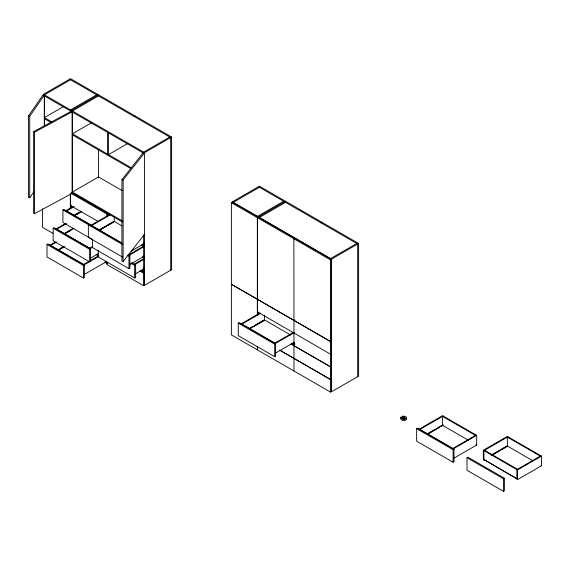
<?xml version="1.0" encoding="UTF-8"?>
<svg xmlns="http://www.w3.org/2000/svg" width="570" height="570" viewBox="0 0 570 570"><rect width="100%" height="100%" fill="white"/><g stroke="black" fill="none" stroke-linecap="round" stroke-linejoin="round"><path stroke-width="0.85" d="M404.736 417.532C405.291 420.176 403.995 416.121 402.377 416.926L402.42 416.278C407.721 417.575 402.641 419.634 400.974 417.112L401.016 417.646M402.997 418.8L403.033 418.152M403.09 418.843L403.125 418.195M403.296 418.9L403.232 418.223M403.41 418.929L403.446 418.273M403.524 418.943L403.56 418.295M403.638 418.95L403.674 418.302M403.752 418.957L403.788 418.309M403.866 418.95C404.85 417.646 403.724 419.242 403.93 418.366M403.98 418.943L404.016 418.295M404.087 418.929L404.13 418.28M404.194 418.907L404.23 418.259M404.294 418.879L404.33 418.23M404.386 418.843L404.508 418.152M404.515 418.01L404.472 417.311M404.543 418.758L404.622 417.418M404.771 418.487L404.814 417.71M402.064 417.846L402.449 417.767M33.751 191.947L29.733 197.769L28.5 197.484L28.5 115.966L43.049 94.862L44.282 95.14L44.282 126.155M29.733 197.769L29.733 116.252L44.282 95.14M400.974 417.112L400.952 417.147A2.886 1.546 3.3 0 0 403.567 419.249A2.886 1.546 3.3 0 0 406.538 417.525A2.886 1.546 3.3 0 0 402.484 416.257L402.42 416.278M121.923 179.65L143.298 152.568L144.509 152.888L123.134 179.963L123.134 261.488L121.923 261.167L121.923 179.65L123.134 179.963M123.134 261.488L144.509 234.405M402.37 417.846L402.035 417.767M70.53 79.772L44.424 94.848L44.424 126.006M63.619 106.554L44.424 117.634L52.098 122.073M96.636 94.848L70.53 109.917L70.53 111.699M98.517 94.848L71.471 110.459L71.471 112.24M98.517 95.931L72.411 111L72.411 193.8M91.606 122.714L72.411 133.793L131.378 167.844M134.128 116.494L135.069 115.945M127.687 143.54L108.492 154.627L108.492 132.917M169.739 137.049L143.633 152.126L143.633 153.209L72.411 112.09M144.573 152.667L171.62 137.049L171.62 269.695L144.573 285.314L144.573 152.667L43.484 94.299L70.53 78.689L171.62 137.049M92.54 239.571L62.928 222.478L62.928 209.938L63.869 209.389L91.962 225.613M65.999 210.587L72.753 206.689M65.871 211.385L74.129 206.618M74.62 214.954L79.123 212.354M74.129 215.538L81.631 211.206M74.129 215.902L77.883 213.736M79.38 212.867L80.883 212.004M76.587 214.527L81.082 211.926M53.16 228.235L89.604 249.282L89.604 261.822L53.16 240.775L53.16 228.235L54.1 227.694L90.544 248.734L90.544 261.281M55.475 229.254L65.237 223.625M56.102 229.617L66.612 223.554M64.852 233.194L73.102 228.428M64.36 233.778L74.114 228.143M64.36 234.135L71.115 230.237M47.018 244.445L47.958 243.903L84.403 264.943L84.403 277.483L83.462 278.025L47.018 256.985L47.018 244.445L83.462 265.485L84.403 264.943M49.334 245.528L55.34 242.058M50.716 245.456L56.715 241.986M71.186 193.38L106.875 213.985L107.816 213.444L107.816 215.952M122.529 257.063L88.364 237.334L88.364 224.794L89.305 224.252M90.979 225.25L109.746 214.413M90.858 226.041L110.373 214.776M57.955 249.895L63.961 246.425M58.218 250.045L64.225 246.575M58.967 249.974L63.477 247.373M100.356 229.183L113.865 221.381M99.116 230.202L114.128 221.531M99.116 230.558L103.619 227.957M105.115 227.095L106.618 226.226M108.122 225.364L113.373 222.329M92.753 246.447L88.998 248.613L89.625 248.976L92.625 247.238M89.604 249.282L90.544 248.734M90.374 258.189L98.631 253.422M82.857 264.879L88.863 261.409M90.366 260.547L98.624 255.78M84.239 264.808L98.496 256.571M84.239 274.455L106.754 261.452M131.136 251.142L143.897 243.775M143.106 245.022C144.68 244.416 142.008 245.292 143.768 245.406M128.656 254.804L143.668 246.14M128.535 255.602L144.296 246.504M127.445 255.225L128.963 256.101L129.903 255.56L129.903 268.099L128.963 268.641L92.511 247.601L92.511 239.236M231.377 202.692L257.327 217.676L257.327 299.193L231.377 284.209L231.377 202.692L232.318 202.151L258.26 217.127M259.414 187.288L233.301 202.357L233.301 203.447M130.031 264.38L144.296 256.151M143.106 257.626C144.68 257.02 142.008 257.889 143.768 258.011M134.385 264.095L144.146 258.459M134.263 264.886L144.018 259.257M130.893 263.262L134.691 265.456L135.632 264.915L135.632 277.455L134.691 277.996L98.247 256.956L98.247 250.266M135.012 274.106L144.018 268.905M143.106 270.23C144.68 269.624 142.008 270.493 143.768 270.608M142.372 272.204L143.868 271.341M139.629 270.885L143.426 273.073L144.367 272.531L144.367 285.071L143.426 285.613L106.975 264.573L106.975 262.065M283.639 201.274L257.533 216.344L257.533 217.434M258.474 216.892L285.52 201.274M257.327 217.676L258.367 217.191L294.811 238.232L293.878 238.773L257.426 217.733L257.426 299.25L293.878 320.297M259.414 217.434L285.52 202.357M321.131 222.92L322.071 222.378M330.636 258.552L356.742 243.476M358.623 243.476L259.414 186.198L232.361 201.816L331.576 259.094L358.623 243.476L358.623 376.129L331.576 391.74L330.636 391.198M331.362 259.336L294.918 238.296L293.978 238.837L330.429 259.877L331.362 259.336L331.362 340.853L330.429 341.394L293.978 320.354M238.253 323.105L239.193 322.563L275.638 343.603L275.638 356.143L274.697 356.692L238.253 335.644L238.253 323.105L274.697 344.145L275.638 343.603M240.569 324.195L260.084 312.923M241.195 324.551L260.711 313.286M249.19 328.562L252.945 326.389M254.448 325.527L264.202 319.891M249.453 328.712L264.466 320.041M250.202 328.641L251.705 327.771M253.208 326.902L254.705 326.04M256.208 325.171L264.466 320.404M294.918 319.934L293.978 320.475L330.429 341.516L331.362 340.974L331.362 353.514L330.429 354.055L330.429 341.516M274.092 343.546L293.607 332.281M274.719 343.91L294.234 332.638M275.467 353.122L294.234 342.285M294.783 343.824L294.027 343.389L294.59 342.898L293.308 342.15M294.027 343.389L294.59 343.062L293.215 342.271M293.272 345.071L294.768 344.202M330.429 366.724L330.429 354.177L331.362 353.635L331.362 366.175L330.429 366.724L293.978 345.677M293.978 345.798L330.429 366.838L331.362 366.296L331.362 378.836L330.429 379.385L293.978 358.338M293.978 358.459L330.429 379.506L331.362 378.957L331.362 391.505L330.429 392.046L293.978 370.999L293.978 333.137M416.642 428.654L417.582 428.113L454.026 449.153L454.026 461.693L453.086 462.234L416.642 441.194L416.642 428.654L453.086 449.694L454.026 449.153M418.508 429.538L442.527 415.673L476.677 435.387L476.677 445.035L454.162 458.038M419.883 429.466L443.154 416.036M428.633 433.043L434.639 429.573M436.143 428.704L437.639 427.842M439.142 426.973L442.897 424.807M427.393 434.055L443.154 424.956M428.141 433.984L436.399 429.217M437.903 428.355L439.406 427.486M440.902 426.617L442.405 425.754M452.031 448.896L476.05 435.024M453.407 448.825L476.677 435.387M467.001 457.731L467.942 457.19L504.393 478.23L504.393 490.77L503.453 491.311L467.001 470.271L467.001 457.731L503.453 478.772L504.393 478.23M483.959 459.919L483.959 460.275L483.332 459.919L483.332 450.272L507.35 436.399L541.5 456.121L541.5 465.761L517.482 479.634L516.855 478.907M507.977 436.762L483.959 450.628L483.959 459.555M491.953 454.639L506.965 445.968M491.461 455.223L507.229 446.118M492.216 455.152L499.719 450.813M501.222 449.951L506.474 446.916M540.873 455.758L516.855 469.623L516.855 478.543M483.332 450.272L517.482 469.986L541.5 456.121M33.616 131.649L71.186 111.278L72.098 111.841L72.098 193.358L34.521 213.729L33.616 213.166L33.616 131.649L34.521 132.212L34.521 213.729M34.521 132.212L72.098 111.841M402.377 416.926L402.178 416.976A2.886 1.546 3.3 0 0 401.145 417.511M28.5 115.966L29.733 116.252M258.474 186.739L357.682 244.024L357.682 376.67M69.59 79.23L170.679 137.591L170.679 270.244M44.424 95.931L70.53 111M44.424 118.724L51.336 122.714M72.411 134.883L130.615 168.485M122.258 190.672L98.517 176.964L72.411 192.04L122.187 220.782M540.246 456.121L507.35 437.126L507.35 446.046L532.594 460.624M293.878 320.411L257.426 299.371L257.426 311.911L293.878 332.958M71.364 192.404L107.816 213.444M72.411 193.123L122.187 221.865M540.873 465.405L541.5 465.761M121.902 225.877L114.249 221.459L114.249 216.593M143.861 242.72L143.861 245.627L143.106 245.193M475.423 435.387L442.527 416.399L442.527 425.32L468.54 440.339M142.293 244.067L143.676 244.865M141.353 244.915L143.647 246.24M330.429 354.177L293.978 333.015L293.878 238.773M97.762 221.267L70.424 205.485L70.424 193.779M290.6 334.989L264.587 319.969L264.587 315.103M476.05 444.671L476.677 445.035M484.586 450.272L517.482 469.26M143.861 255.324L143.861 258.231L143.106 257.797M66.498 211.021L121.951 243.105M91.485 225.677L121.317 242.906M294.027 343.226L294.69 343.603M62.928 209.938L88.742 224.844M88.364 224.794L122.529 244.523M142.293 256.671L143.676 257.469M291.776 343.439L294.056 344.757M290.835 343.988L293.878 345.741M128.385 254.683L129.903 255.56M241.822 324.195L274.719 343.183M143.861 267.921L143.861 270.836L143.106 270.394M131.834 262.72L135.632 264.915M142.386 269.154L143.676 269.902M142.293 269.275L143.676 270.066M419.762 429.538L451.896 448.091M280.205 350.386L293.878 358.281M279.45 350.073L293.878 358.402M140.569 270.337L144.367 272.531M140.697 270.522L142.992 271.847M56.729 229.254L89.625 248.249M96.309 254.555L98.603 255.88M106.105 262.022L107.637 262.905M293.878 370.942L257.426 349.902L257.426 346.553M104.574 262.221L107.637 263.988M53.024 233.422L42.494 227.344L42.494 208.727M50.587 245.528L83.484 264.516M517.482 469.986L517.482 479.634M503.453 478.772L503.453 491.311M476.313 444.101L476.313 444.465M453.086 449.694L453.086 462.234M331.576 259.094L331.576 391.74M330.429 259.877L330.429 341.394M330.429 366.838L330.429 379.385M330.429 379.506L330.429 392.046M274.697 344.145L274.697 356.692M258.474 312.146L258.474 313.928M258.26 312.068L258.26 314.726M257.327 315.267L257.327 299.314L231.37 284.33L231.37 334.854L257.327 349.838L257.327 346.296M143.633 234.918L143.633 272.31M143.426 273.073L143.426 285.613M134.691 265.456L134.691 277.996M128.963 256.101L128.963 268.641M108.492 213.957L108.492 215.724M107.552 132.375L107.552 154.085M107.552 213.415L107.552 216.066M106.875 213.985L106.875 216.493M98.517 149.347L98.517 177.833M83.462 265.485L83.462 278.025M71.471 205.72L71.471 207.501M71.264 205.635L71.264 207.409M70.324 193.772L70.324 208.841M406.104 418.23A2.886 1.546 3.3 0 1 403.852 420.482A2.886 1.546 3.3 0 1 400.981 418.216M402.142 417.539A2.886 1.546 3.3 0 1 402.691 417.425M401.893 417.553L402.555 417.646L401.893 417.553M517.118 478.7L483.695 459.406L517.118 479.057L517.118 478.7"/></g></svg>
